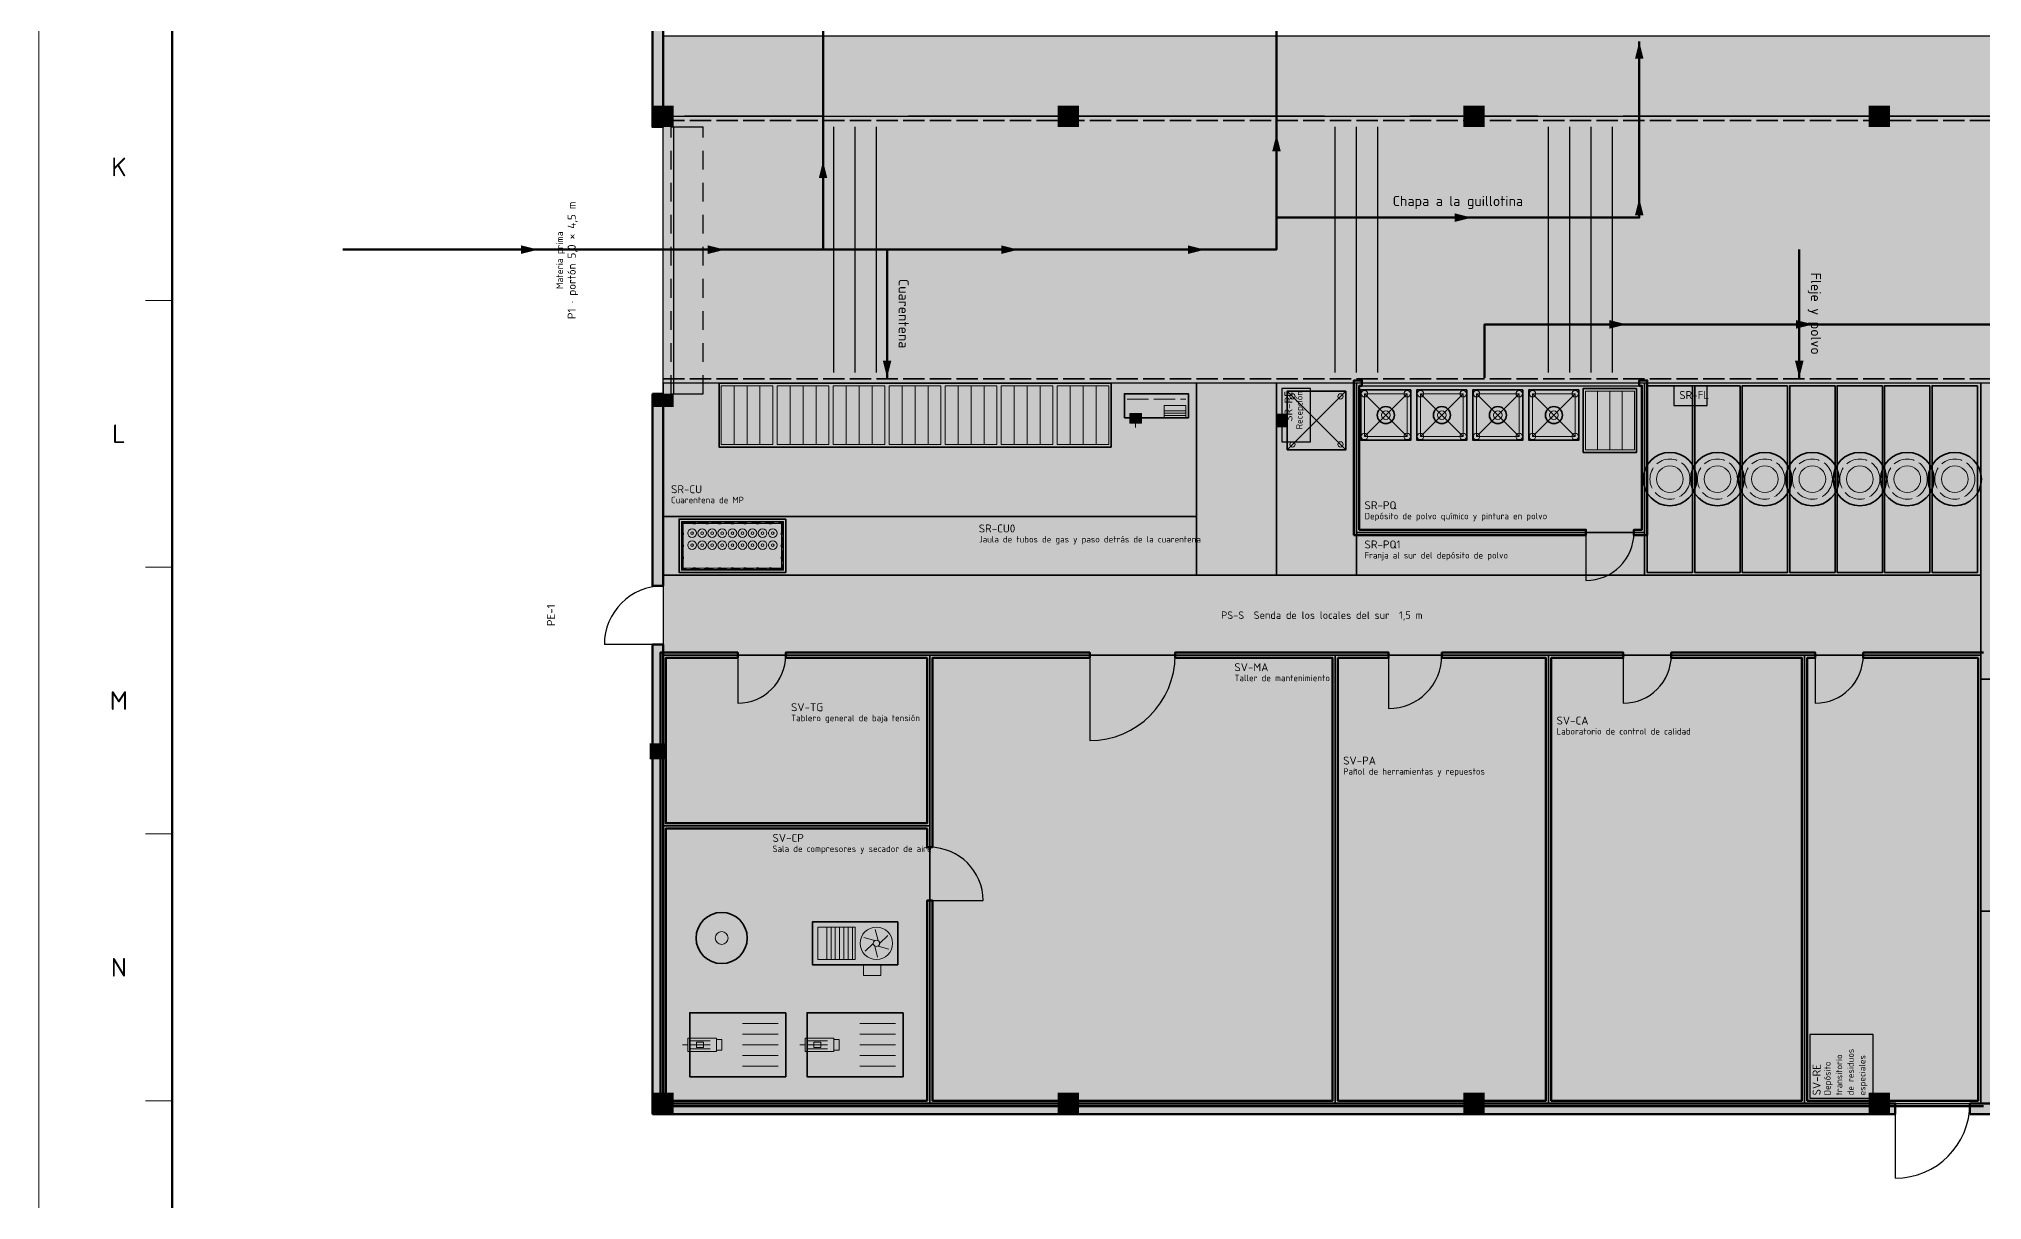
# Model space of a CAD drawing. Header units: millimetres. Extents: x 0 to 1189, y 0 to 841.
# Drawn here: x 0 to 364.3, y 201.9 to 419.5 of the extents above; entities that cross this region are included whole.
import ezdxf
from ezdxf.enums import TextEntityAlignment as Align

# ---------------------------------------------------------------- set-up
doc = ezdxf.new("R2010")
doc.units = ezdxf.units.MM
doc.linetypes.add('IRAM-E-TRAZOS', pattern=[5, 4, -1])
for name, color, linetype, lineweight in [('06-TEXTO', 7, 'CONTINUOUS', 25), ('07-RECUADRO', 7, 'CONTINUOUS', 70), ('08-FINA', 5, 'CONTINUOUS', 18), ('A-ABERTURA', 7, 'CONTINUOUS', 25), ('A-COLUMNA', 7, 'CONTINUOUS', 50), ('A-EQUIPO-FINO', 8, 'CONTINUOUS', 13), ('A-EQUIPO-OCULTO', 8, 'IRAM-E-TRAZOS', 13), ('A-EQUIPO-RELLENO', 9, 'CONTINUOUS', 13), ('A-MURO', 7, 'CONTINUOUS', 50), ('A-RELLENO', 9, 'CONTINUOUS', 13), ('A-SECTOR', 1, 'CONTINUOUS', 25), ('A-SECTOR-TXT', 1, 'CONTINUOUS', 25), ('A-TABIQUE', 7, 'CONTINUOUS', 50), ('A-TEXTO', 7, 'CONTINUOUS', 18), ('F-MP', 5, 'CONTINUOUS', 70)]:
    doc.layers.add(name, color=color, linetype=linetype, lineweight=lineweight)
for name, color, linetype, lineweight, true_color in [('A-DEFENSA', 2, 'CONTINUOUS', 35, 0xe6b400), ('A-EQUIPO', 30, 'CONTINUOUS', 35, 0xe67800), ('A-PASILLO', 2, 'IRAM-E-TRAZOS', 35, 0xd7a500), ('A-SENDA', 2, 'CONTINUOUS', 25, 0xd7a500)]:
    doc.layers.add(name, color=color, linetype=linetype, lineweight=lineweight, true_color=true_color)
doc.styles.add('ISO3098', font='isocpeur.ttf')

msp = doc.modelspace()

# ---------------------------------------------------------------- hatches: boundary and pattern name
at = {"layer": 'A-ABERTURA', "true_color": 0x3c3c3c}
h = msp.add_hatch(color=7, dxfattribs=at)
h.dxf.hatch_style = 1
h.paths.add_polyline_path([(119, 403), (119, 405.5), (115, 405.5), (115, 403)])
h = msp.add_hatch(color=7, dxfattribs=at)
h.dxf.hatch_style = 1
h.paths.add_polyline_path([(119, 353), (119, 350.5), (115, 350.5), (115, 353)])
at = {"layer": 'A-COLUMNA', "true_color": 0x000000}
h = msp.add_hatch(color=7, dxfattribs=at)
h.dxf.hatch_style = 1
h.paths.add_polyline_path([(115, 403), (119, 403), (119, 407), (115, 407)])
h = msp.add_hatch(color=7, dxfattribs=at)
h.dxf.hatch_style = 1
h.paths.add_polyline_path([(191, 403), (195, 403), (195, 407), (191, 407)])
h = msp.add_hatch(color=7, dxfattribs=at)
h.dxf.hatch_style = 1
h.paths.add_polyline_path([(267, 403), (271, 403), (271, 407), (267, 407)])
h = msp.add_hatch(color=7, dxfattribs=at)
h.dxf.hatch_style = 1
h.paths.add_polyline_path([(343, 403), (347, 403), (347, 407), (343, 407)])
h = msp.add_hatch(color=7, dxfattribs=at)
h.dxf.hatch_style = 1
h.paths.add_polyline_path([(114.5, 284.5), (117.5, 284.5), (117.5, 287.5), (114.5, 287.5)])
h = msp.add_hatch(color=7, dxfattribs=at)
h.dxf.hatch_style = 1
h.paths.add_polyline_path([(115, 218), (119, 218), (119, 222), (115, 222)])
h = msp.add_hatch(color=7, dxfattribs=at)
h.dxf.hatch_style = 1
h.paths.add_polyline_path([(191, 218), (195, 218), (195, 222), (191, 222)])
h = msp.add_hatch(color=7, dxfattribs=at)
h.dxf.hatch_style = 1
h.paths.add_polyline_path([(267, 218), (271, 218), (271, 222), (267, 222)])
h = msp.add_hatch(color=7, dxfattribs=at)
h.dxf.hatch_style = 1
h.paths.add_polyline_path([(343, 218), (347, 218), (347, 222), (343, 222)])
at = {"layer": 'A-EQUIPO-RELLENO', "true_color": 0xeedec0}
h = msp.add_hatch(color=7, dxfattribs=at)
h.dxf.hatch_style = 1
h.paths.add_polyline_path([(137.6, 354.5), (127.9, 354.5), (127.9, 343.5), (137.6, 343.5)])
h = msp.add_hatch(color=7, dxfattribs=at)
h.dxf.hatch_style = 1
h.paths.add_polyline_path([(148.1, 354.5), (138.4, 354.5), (138.4, 343.5), (148.1, 343.5)])
h = msp.add_hatch(color=7, dxfattribs=at)
h.dxf.hatch_style = 1
h.paths.add_polyline_path([(158.6, 354.5), (148.9, 354.5), (148.9, 343.5), (158.6, 343.5)])
h = msp.add_hatch(color=7, dxfattribs=at)
h.dxf.hatch_style = 1
h.paths.add_polyline_path([(169.1, 354.5), (159.4, 354.5), (159.4, 343.5), (169.1, 343.5)])
h = msp.add_hatch(color=7, dxfattribs=at)
h.dxf.hatch_style = 1
h.paths.add_polyline_path([(179.6, 354.5), (169.9, 354.5), (169.9, 343.5), (179.6, 343.5)])
h = msp.add_hatch(color=7, dxfattribs=at)
h.dxf.hatch_style = 1
h.paths.add_polyline_path([(190.1, 354.5), (180.4, 354.5), (180.4, 343.5), (190.1, 343.5)])
h = msp.add_hatch(color=7, dxfattribs=at)
h.dxf.hatch_style = 1
h.paths.add_polyline_path([(200.6, 354.5), (190.9, 354.5), (190.9, 343.5), (200.6, 343.5)])
at = {"layer": 'A-EQUIPO-RELLENO', "true_color": 0xeeeeee}
h = msp.add_hatch(color=7, dxfattribs=at)
h.dxf.hatch_style = 1
h.paths.add_polyline_path([(245, 353.5), (234, 353.5), (234, 342.5), (245, 342.5)])
at = {"layer": 'A-EQUIPO-RELLENO', "true_color": 0xfaeec8}
h = msp.add_hatch(color=7, dxfattribs=at)
h.dxf.hatch_style = 1
h.paths.add_polyline_path([(257.2, 353.7), (247.8, 353.7), (247.8, 344.3), (257.2, 344.3)])
h = msp.add_hatch(color=7, dxfattribs=at)
h.dxf.hatch_style = 1
h.paths.add_polyline_path([(267.7, 353.7), (258.3, 353.7), (258.3, 344.3), (267.7, 344.3)])
h = msp.add_hatch(color=7, dxfattribs=at)
h.dxf.hatch_style = 1
h.paths.add_polyline_path([(278.2, 353.7), (268.8, 353.7), (268.8, 344.3), (278.2, 344.3)])
h = msp.add_hatch(color=7, dxfattribs=at)
h.dxf.hatch_style = 1
h.paths.add_polyline_path([(288.7, 353.7), (279.3, 353.7), (279.3, 344.3), (288.7, 344.3)])
at = {"layer": 'A-EQUIPO-RELLENO', "true_color": 0xeedec0}
h = msp.add_hatch(color=7, dxfattribs=at)
h.dxf.hatch_style = 1
h.paths.add_polyline_path([(299.1, 353.5), (289.9, 353.5), (289.9, 342.5), (299.1, 342.5)])
h = msp.add_hatch(color=7, dxfattribs=at)
h.dxf.hatch_style = 1
h.paths.add_polyline_path([(203.5, 348.5), (215.5, 348.5), (215.5, 353), (203.5, 353)])
at = {"layer": 'A-EQUIPO-RELLENO', "true_color": 0xcdd0d4}
h = msp.add_hatch(color=7, dxfattribs=at)
h.dxf.hatch_style = 1
h.paths.add_polyline_path([(204.5, 347.5), (206.7, 347.5), (206.7, 349.3), (204.5, 349.3)])
h = msp.add_hatch(color=7, dxfattribs=at)
h.dxf.hatch_style = 1
h.paths.add_polyline_path([(234, 349.2), (232, 349.2), (232, 346.8), (234, 346.8)])
at = {"layer": 'A-EQUIPO-RELLENO', "true_color": 0xe1e6ec}
h = msp.add_hatch(color=7, dxfattribs=at)
h.dxf.hatch_style = 1
h.paths.add_polyline_path([(300.75, 337), (300.92, 335.71), (301.42, 334.5), (302.21, 333.46), (303.25, 332.67), (304.46, 332.17), (305.75, 332), (307.04, 332.17), (308.25, 332.67), (309.29, 333.46), (310.08, 334.5), (310.58, 335.71), (310.75, 337), (310.58, 338.29), (310.08, 339.5), (309.29, 340.54), (308.25, 341.33), (307.04, 341.83), (305.75, 342), (304.46, 341.83), (303.25, 341.33), (302.21, 340.54), (301.42, 339.5), (300.92, 338.29)])
h = msp.add_hatch(color=7, dxfattribs=at)
h.dxf.hatch_style = 1
h.paths.add_polyline_path([(309.65, 337), (309.82, 335.71), (310.32, 334.5), (311.11, 333.46), (312.15, 332.67), (313.36, 332.17), (314.65, 332), (315.94, 332.17), (317.15, 332.67), (318.19, 333.46), (318.98, 334.5), (319.48, 335.71), (319.65, 337), (319.48, 338.29), (318.98, 339.5), (318.19, 340.54), (317.15, 341.33), (315.94, 341.83), (314.65, 342), (313.36, 341.83), (312.15, 341.33), (311.11, 340.54), (310.32, 339.5), (309.82, 338.29)])
h = msp.add_hatch(color=7, dxfattribs=at)
h.dxf.hatch_style = 1
h.paths.add_polyline_path([(318.55, 337), (318.72, 335.71), (319.22, 334.5), (320.01, 333.46), (321.05, 332.67), (322.26, 332.17), (323.55, 332), (324.84, 332.17), (326.05, 332.67), (327.09, 333.46), (327.88, 334.5), (328.38, 335.71), (328.55, 337), (328.38, 338.29), (327.88, 339.5), (327.09, 340.54), (326.05, 341.33), (324.84, 341.83), (323.55, 342), (322.26, 341.83), (321.05, 341.33), (320.01, 340.54), (319.22, 339.5), (318.72, 338.29)])
h = msp.add_hatch(color=7, dxfattribs=at)
h.dxf.hatch_style = 1
h.paths.add_polyline_path([(327.45, 337), (327.62, 335.71), (328.12, 334.5), (328.91, 333.46), (329.95, 332.67), (331.16, 332.17), (332.45, 332), (333.74, 332.17), (334.95, 332.67), (335.99, 333.46), (336.78, 334.5), (337.28, 335.71), (337.45, 337), (337.28, 338.29), (336.78, 339.5), (335.99, 340.54), (334.95, 341.33), (333.74, 341.83), (332.45, 342), (331.16, 341.83), (329.95, 341.33), (328.91, 340.54), (328.12, 339.5), (327.62, 338.29)])
h = msp.add_hatch(color=7, dxfattribs=at)
h.dxf.hatch_style = 1
h.paths.add_polyline_path([(336.35, 337), (336.52, 335.71), (337.02, 334.5), (337.81, 333.46), (338.85, 332.67), (340.06, 332.17), (341.35, 332), (342.64, 332.17), (343.85, 332.67), (344.89, 333.46), (345.68, 334.5), (346.18, 335.71), (346.35, 337), (346.18, 338.29), (345.68, 339.5), (344.89, 340.54), (343.85, 341.33), (342.64, 341.83), (341.35, 342), (340.06, 341.83), (338.85, 341.33), (337.81, 340.54), (337.02, 339.5), (336.52, 338.29)])
h = msp.add_hatch(color=7, dxfattribs=at)
h.dxf.hatch_style = 1
h.paths.add_polyline_path([(345.25, 337), (345.42, 335.71), (345.92, 334.5), (346.71, 333.46), (347.75, 332.67), (348.96, 332.17), (350.25, 332), (351.54, 332.17), (352.75, 332.67), (353.79, 333.46), (354.58, 334.5), (355.08, 335.71), (355.25, 337), (355.08, 338.29), (354.58, 339.5), (353.79, 340.54), (352.75, 341.33), (351.54, 341.83), (350.25, 342), (348.96, 341.83), (347.75, 341.33), (346.71, 340.54), (345.92, 339.5), (345.42, 338.29)])
h = msp.add_hatch(color=7, dxfattribs=at)
h.dxf.hatch_style = 1
h.paths.add_polyline_path([(354.15, 337), (354.32, 335.71), (354.82, 334.5), (355.61, 333.46), (356.65, 332.67), (357.86, 332.17), (359.15, 332), (360.44, 332.17), (361.65, 332.67), (362.69, 333.46), (363.48, 334.5), (363.98, 335.71), (364.15, 337), (363.98, 338.29), (363.48, 339.5), (362.69, 340.54), (361.65, 341.33), (360.44, 341.83), (359.15, 342), (357.86, 341.83), (356.65, 341.33), (355.61, 340.54), (354.82, 339.5), (354.32, 338.29)])
at = {"layer": 'A-EQUIPO-RELLENO', "true_color": 0xf5f5f5}
h = msp.add_hatch(color=7, dxfattribs=at)
h.dxf.hatch_style = 1
h.paths.add_polyline_path([(140, 329.5), (120, 329.5), (120, 319.5), (140, 319.5)])
at = {"layer": 'A-EQUIPO-RELLENO', "true_color": 0x969ba0}
h = msp.add_hatch(color=7, dxfattribs=at)
h.dxf.hatch_style = 1
h.paths.add_polyline_path([(120.86, 329.06), (120.44, 329.06), (120.44, 328.64), (120.86, 328.64)])
h = msp.add_hatch(color=7, dxfattribs=at)
h.dxf.hatch_style = 1
h.paths.add_polyline_path([(120.86, 329.06), (120.44, 329.06), (120.44, 328.64), (120.86, 328.64)])
h = msp.add_hatch(color=7, dxfattribs=at)
h.dxf.hatch_style = 1
h.paths.add_polyline_path([(123.08, 329.06), (122.66, 329.06), (122.66, 328.64), (123.08, 328.64)])
h = msp.add_hatch(color=7, dxfattribs=at)
h.dxf.hatch_style = 1
h.paths.add_polyline_path([(125.46, 329.06), (125.04, 329.06), (125.04, 328.64), (125.46, 328.64)])
h = msp.add_hatch(color=7, dxfattribs=at)
h.dxf.hatch_style = 1
h.paths.add_polyline_path([(127.83, 329.06), (127.41, 329.06), (127.41, 328.64), (127.83, 328.64)])
h = msp.add_hatch(color=7, dxfattribs=at)
h.dxf.hatch_style = 1
h.paths.add_polyline_path([(130.21, 329.06), (129.79, 329.06), (129.79, 328.64), (130.21, 328.64)])
h = msp.add_hatch(color=7, dxfattribs=at)
h.dxf.hatch_style = 1
h.paths.add_polyline_path([(132.59, 329.06), (132.16, 329.06), (132.16, 328.64), (132.59, 328.64)])
h = msp.add_hatch(color=7, dxfattribs=at)
h.dxf.hatch_style = 1
h.paths.add_polyline_path([(134.96, 329.06), (134.54, 329.06), (134.54, 328.64), (134.96, 328.64)])
h = msp.add_hatch(color=7, dxfattribs=at)
h.dxf.hatch_style = 1
h.paths.add_polyline_path([(137.34, 329.06), (136.92, 329.06), (136.92, 328.64), (137.34, 328.64)])
h = msp.add_hatch(color=7, dxfattribs=at)
h.dxf.hatch_style = 1
h.paths.add_polyline_path([(139.56, 329.06), (139.14, 329.06), (139.14, 328.64), (139.56, 328.64)])
h = msp.add_hatch(color=7, dxfattribs=at)
h.dxf.hatch_style = 1
h.paths.add_polyline_path([(139.56, 329.06), (139.14, 329.06), (139.14, 328.64), (139.56, 328.64)])
h = msp.add_hatch(color=7, dxfattribs=at)
h.dxf.hatch_style = 1
h.paths.add_polyline_path([(120.86, 326.96), (120.44, 326.96), (120.44, 326.54), (120.86, 326.54)])
h = msp.add_hatch(color=7, dxfattribs=at)
h.dxf.hatch_style = 1
h.paths.add_polyline_path([(120.86, 324.71), (120.44, 324.71), (120.44, 324.29), (120.86, 324.29)])
h = msp.add_hatch(color=7, dxfattribs=at)
h.dxf.hatch_style = 1
h.paths.add_polyline_path([(139.56, 326.96), (139.14, 326.96), (139.14, 326.54), (139.56, 326.54)])
h = msp.add_hatch(color=7, dxfattribs=at)
h.dxf.hatch_style = 1
h.paths.add_polyline_path([(139.56, 324.71), (139.14, 324.71), (139.14, 324.29), (139.56, 324.29)])
h = msp.add_hatch(color=7, dxfattribs=at)
h.dxf.hatch_style = 1
h.paths.add_polyline_path([(120.86, 322.46), (120.44, 322.46), (120.44, 322.04), (120.86, 322.04)])
h = msp.add_hatch(color=7, dxfattribs=at)
h.dxf.hatch_style = 1
h.paths.add_polyline_path([(139.56, 322.46), (139.14, 322.46), (139.14, 322.04), (139.56, 322.04)])
h = msp.add_hatch(color=7, dxfattribs=at)
h.dxf.hatch_style = 1
h.paths.add_polyline_path([(120.86, 320.36), (120.44, 320.36), (120.44, 319.94), (120.86, 319.94)])
h = msp.add_hatch(color=7, dxfattribs=at)
h.dxf.hatch_style = 1
h.paths.add_polyline_path([(120.86, 320.36), (120.44, 320.36), (120.44, 319.94), (120.86, 319.94)])
h = msp.add_hatch(color=7, dxfattribs=at)
h.dxf.hatch_style = 1
h.paths.add_polyline_path([(123.08, 320.36), (122.66, 320.36), (122.66, 319.94), (123.08, 319.94)])
h = msp.add_hatch(color=7, dxfattribs=at)
h.dxf.hatch_style = 1
h.paths.add_polyline_path([(125.46, 320.36), (125.04, 320.36), (125.04, 319.94), (125.46, 319.94)])
h = msp.add_hatch(color=7, dxfattribs=at)
h.dxf.hatch_style = 1
h.paths.add_polyline_path([(127.83, 320.36), (127.41, 320.36), (127.41, 319.94), (127.83, 319.94)])
h = msp.add_hatch(color=7, dxfattribs=at)
h.dxf.hatch_style = 1
h.paths.add_polyline_path([(130.21, 320.36), (129.79, 320.36), (129.79, 319.94), (130.21, 319.94)])
h = msp.add_hatch(color=7, dxfattribs=at)
h.dxf.hatch_style = 1
h.paths.add_polyline_path([(132.59, 320.36), (132.16, 320.36), (132.16, 319.94), (132.59, 319.94)])
h = msp.add_hatch(color=7, dxfattribs=at)
h.dxf.hatch_style = 1
h.paths.add_polyline_path([(134.96, 320.36), (134.54, 320.36), (134.54, 319.94), (134.96, 319.94)])
h = msp.add_hatch(color=7, dxfattribs=at)
h.dxf.hatch_style = 1
h.paths.add_polyline_path([(137.34, 320.36), (136.92, 320.36), (136.92, 319.94), (137.34, 319.94)])
h = msp.add_hatch(color=7, dxfattribs=at)
h.dxf.hatch_style = 1
h.paths.add_polyline_path([(139.56, 320.36), (139.14, 320.36), (139.14, 319.94), (139.56, 319.94)])
h = msp.add_hatch(color=7, dxfattribs=at)
h.dxf.hatch_style = 1
h.paths.add_polyline_path([(139.56, 320.36), (139.14, 320.36), (139.14, 319.94), (139.56, 319.94)])
at = {"layer": 'A-EQUIPO-RELLENO', "true_color": 0xe1e6ec}
h = msp.add_hatch(color=7, dxfattribs=at)
h.dxf.hatch_style = 1
h.paths.add_polyline_path([(123.2, 251), (123.36, 249.76), (123.84, 248.6), (124.61, 247.61), (125.6, 246.84), (126.76, 246.36), (128, 246.2), (129.24, 246.36), (130.4, 246.84), (131.39, 247.61), (132.16, 248.6), (132.64, 249.76), (132.8, 251), (132.64, 252.24), (132.16, 253.4), (131.39, 254.39), (130.4, 255.16), (129.24, 255.64), (128, 255.8), (126.76, 255.64), (125.6, 255.16), (124.61, 254.39), (123.84, 253.4), (123.36, 252.24)])
at = {"layer": 'A-EQUIPO-RELLENO', "true_color": 0xeeeeee}
h = msp.add_hatch(color=7, dxfattribs=at)
h.dxf.hatch_style = 1
h.paths.add_polyline_path([(161, 254), (145, 254), (145, 246), (161, 246)])
at = {"layer": 'A-EQUIPO-RELLENO', "true_color": 0xd7e1d7}
h = msp.add_hatch(color=7, dxfattribs=at)
h.dxf.hatch_style = 1
h.paths.add_polyline_path([(140, 237), (122, 237), (122, 225), (140, 225)])
h = msp.add_hatch(color=7, dxfattribs=at)
h.dxf.hatch_style = 1
h.paths.add_polyline_path([(162, 237), (144, 237), (144, 225), (162, 225)])
at = {"layer": 'A-EQUIPO-RELLENO', "true_color": 0xcdd0d4}
h = msp.add_hatch(color=7, dxfattribs=at)
h.dxf.hatch_style = 1
h.paths.add_polyline_path([(127.04, 232.25), (121.64, 232.25), (121.64, 229.75), (127.04, 229.75)])
h = msp.add_hatch(color=7, dxfattribs=at)
h.dxf.hatch_style = 1
h.paths.add_polyline_path([(149.04, 232.25), (143.64, 232.25), (143.64, 229.75), (149.04, 229.75)])
at = {"layer": 'A-MURO', "true_color": 0x464646}
h = msp.add_hatch(color=7, dxfattribs=at)
h.dxf.hatch_style = 1
h.paths.add_polyline_path([(147, 692), (147, 690), (117, 690), (117, 403), (115, 403), (115, 692)])
h = msp.add_hatch(color=7, dxfattribs=at)
h.dxf.hatch_style = 1
h.paths.add_polyline_path([(115, 353), (117, 353), (117, 317), (115, 317)])
h = msp.add_hatch(color=7, dxfattribs=at)
h.dxf.hatch_style = 1
h.paths.add_polyline_path([(115, 218), (115, 306), (117, 306), (117, 220), (348, 220), (348, 218)])
h = msp.add_hatch(color=7, dxfattribs=at)
h.dxf.hatch_style = 1
h.paths.add_polyline_path([(362, 218), (362, 220), (403, 220), (403, 218)])
at = {"layer": 'A-RELLENO', "true_color": 0xfff4b4}
h = msp.add_hatch(color=7, dxfattribs=at)
h.dxf.hatch_style = 1
h.paths.add_polyline_path([(117, 405), (877, 405), (877, 420), (117, 420)])
at = {"layer": 'A-RELLENO', "true_color": 0xe2e2e2}
h = msp.add_hatch(color=7, dxfattribs=at)
h.dxf.hatch_style = 1
h.paths.add_polyline_path([(117, 355), (877, 355), (877, 405), (117, 405)])
at = {"layer": 'A-RELLENO', "true_color": 0xcde1f5}
h = msp.add_hatch(color=7, dxfattribs=at)
h.dxf.hatch_style = 1
h.paths.add_polyline_path([(117, 330), (217, 330), (217, 355), (117, 355)])
at = {"layer": 'A-RELLENO', "true_color": 0xfff4b4}
h = msp.add_hatch(color=7, dxfattribs=at)
h.dxf.hatch_style = 1
h.paths.add_polyline_path([(217, 319), (232, 319), (232, 355), (217, 355)])
at = {"layer": 'A-RELLENO', "true_color": 0xcde1f5}
h = msp.add_hatch(color=7, dxfattribs=at)
h.dxf.hatch_style = 1
h.paths.add_polyline_path([(232, 319), (247, 319), (247, 355), (232, 355)])
h = msp.add_hatch(color=7, dxfattribs=at)
h.dxf.hatch_style = 1
h.paths.add_polyline_path([(247, 327), (301, 327), (301, 355), (247, 355)])
h = msp.add_hatch(color=7, dxfattribs=at)
h.dxf.hatch_style = 1
h.paths.add_polyline_path([(301, 319), (364, 319), (364, 355), (301, 355)])
at = {"layer": 'A-RELLENO', "true_color": 0xf8d9c0}
h = msp.add_hatch(color=7, dxfattribs=at)
h.dxf.hatch_style = 1
h.paths.add_polyline_path([(364, 299.5), (519.5, 299.5), (519.5, 355), (364, 355)])
at = {"layer": 'A-RELLENO', "true_color": 0xcde1f5}
h = msp.add_hatch(color=7, dxfattribs=at)
h.dxf.hatch_style = 1
h.paths.add_polyline_path([(117, 319), (217, 319), (217, 330), (117, 330)])
h = msp.add_hatch(color=7, dxfattribs=at)
h.dxf.hatch_style = 1
h.paths.add_polyline_path([(247, 319), (301, 319), (301, 327), (247, 327)])
at = {"layer": 'A-RELLENO', "true_color": 0xfff4b4}
h = msp.add_hatch(color=7, dxfattribs=at)
h.dxf.hatch_style = 1
h.paths.add_polyline_path([(117, 304), (364, 304), (364, 319), (117, 319)])
at = {"layer": 'A-RELLENO', "true_color": 0xe4e4e4}
h = msp.add_hatch(color=7, dxfattribs=at)
h.dxf.hatch_style = 1
h.paths.add_polyline_path([(117, 272), (167, 272), (167, 304), (117, 304)])
h = msp.add_hatch(color=7, dxfattribs=at)
h.dxf.hatch_style = 1
h.paths.add_polyline_path([(167, 220), (243, 220), (243, 304), (167, 304)])
h = msp.add_hatch(color=7, dxfattribs=at)
h.dxf.hatch_style = 1
h.paths.add_polyline_path([(243, 220), (283, 220), (283, 304), (243, 304)])
h = msp.add_hatch(color=7, dxfattribs=at)
h.dxf.hatch_style = 1
h.paths.add_polyline_path([(283, 220), (331, 220), (331, 304), (283, 304)])
h = msp.add_hatch(color=7, dxfattribs=at)
h.dxf.hatch_style = 1
h.paths.add_polyline_path([(331, 220), (364, 220), (364, 304), (331, 304)])
h = msp.add_hatch(color=7, dxfattribs=at)
h.dxf.hatch_style = 1
h.paths.add_polyline_path([(364, 256), (401, 256), (401, 299.5), (364, 299.5)])
h = msp.add_hatch(color=7, dxfattribs=at)
h.dxf.hatch_style = 1
h.paths.add_polyline_path([(117, 220), (167, 220), (167, 272), (117, 272)])
h = msp.add_hatch(color=7, dxfattribs=at)
h.dxf.hatch_style = 1
h.paths.add_polyline_path([(364, 220), (401, 220), (401, 256), (364, 256)])
at = {"layer": 'A-SECTOR-TXT', "true_color": 0xffffff}
h = msp.add_hatch(color=7, dxfattribs=at)
h.dxf.hatch_style = 1
h.paths.add_polyline_path([(238.35, 344), (238.35, 354), (233, 354), (233, 344)])
h = msp.add_hatch(color=7, dxfattribs=at)
h.dxf.hatch_style = 1
h.paths.add_polyline_path([(306.5, 350.82), (312.73, 350.82), (312.73, 354.5), (306.5, 354.5)])
h = msp.add_hatch(color=7, dxfattribs=at)
h.dxf.hatch_style = 1
h.paths.add_polyline_path([(343.87, 221), (343.87, 232.9), (332, 232.9), (332, 221)])
at = {"layer": 'A-TABIQUE', "true_color": 0x6e6e6e}
h = msp.add_hatch(color=7, dxfattribs=at)
h.dxf.hatch_style = 1
h.paths.add_polyline_path([(246.5, 326.5), (246.5, 355.5), (248, 355.5), (248, 354.5), (247.5, 354.5), (247.5, 327.5), (290, 327.5), (290, 326.5)])
h = msp.add_hatch(color=7, dxfattribs=at)
h.dxf.hatch_style = 1
h.paths.add_polyline_path([(299, 326.5), (299, 327.5), (300.5, 327.5), (300.5, 354.5), (300, 354.5), (300, 355.5), (301.5, 355.5), (301.5, 326.5)])
h = msp.add_hatch(color=7, dxfattribs=at)
h.dxf.hatch_style = 1
h.paths.add_polyline_path([(243.5, 304.5), (253, 304.5), (253, 303.5), (243.5, 303.5), (243.5, 220.5), (282.5, 220.5), (282.5, 303.5), (263, 303.5), (263, 304.5), (282.5, 304.5), (283.5, 304.5), (297, 304.5), (297, 303.5), (283.5, 303.5), (283.5, 220.5), (330.5, 220.5), (330.5, 303.5), (306, 303.5), (306, 304.5), (330.5, 304.5), (331.5, 304.5), (333, 304.5), (333, 303.5), (331.5, 303.5), (331.5, 220.5), (363.5, 220.5), (363.5, 256.5), (363.5, 303.5), (342, 303.5), (342, 304.5), (364.5, 304.5), (364.5, 256.5), (401.5, 256.5), (401.5, 241), (400.5, 241), (400.5, 255.5), (364.5, 255.5), (364.5, 220.5), (400.5, 220.5), (400.5, 232), (401.5, 232), (401.5, 219.5), (364.5, 219.5), (363.5, 219.5), (331.5, 219.5), (330.5, 219.5), (283.5, 219.5), (282.5, 219.5), (243.5, 219.5), (242.5, 219.5), (167.5, 219.5), (166.5, 219.5), (116.5, 219.5), (116.5, 271.5), (116.5, 272.5), (116.5, 304.5), (131, 304.5), (131, 303.5), (117.5, 303.5), (117.5, 272.5), (166.5, 272.5), (166.5, 303.5), (140, 303.5), (140, 304.5), (166.5, 304.5), (167.5, 304.5), (197, 304.5), (197, 303.5), (167.5, 303.5), (167.5, 272.5), (167.5, 271.5), (167.5, 268), (166.5, 268), (166.5, 271.5), (117.5, 271.5), (117.5, 220.5), (166.5, 220.5), (166.5, 258), (167.5, 258), (167.5, 220.5), (242.5, 220.5), (242.5, 303.5), (213, 303.5), (213, 304.5), (242.5, 304.5)])
at = {"layer": 'F-MP', "true_color": 0x0046c8}
h = msp.add_hatch(color=7, dxfattribs=at)
h.dxf.hatch_style = 1
h.paths.add_polyline_path([(300, 419), (299.2, 415.8), (300.8, 415.8)])
h = msp.add_hatch(color=7, dxfattribs=at)
h.dxf.hatch_style = 1
h.paths.add_polyline_path([(232, 401.6), (231.2, 398.4), (232.8, 398.4)])
h = msp.add_hatch(color=7, dxfattribs=at)
h.dxf.hatch_style = 1
h.paths.add_polyline_path([(147, 396.6), (146.2, 393.4), (147.8, 393.4)])
h = msp.add_hatch(color=7, dxfattribs=at)
h.dxf.hatch_style = 1
h.paths.add_polyline_path([(268.6, 386), (265.4, 386.8), (265.4, 385.2)])
h = msp.add_hatch(color=7, dxfattribs=at)
h.dxf.hatch_style = 1
h.paths.add_polyline_path([(300, 389.6), (299.2, 386.4), (300.8, 386.4)])
h = msp.add_hatch(color=7, dxfattribs=at)
h.dxf.hatch_style = 1
h.paths.add_polyline_path([(93.6, 380), (90.4, 380.8), (90.4, 379.2)])
h = msp.add_hatch(color=7, dxfattribs=at)
h.dxf.hatch_style = 1
h.paths.add_polyline_path([(128.6, 380), (125.4, 380.8), (125.4, 379.2)])
h = msp.add_hatch(color=7, dxfattribs=at)
h.dxf.hatch_style = 1
h.paths.add_polyline_path([(183.6, 380), (180.4, 380.8), (180.4, 379.2)])
h = msp.add_hatch(color=7, dxfattribs=at)
h.dxf.hatch_style = 1
h.paths.add_polyline_path([(218.6, 380), (215.4, 380.8), (215.4, 379.2)])
h = msp.add_hatch(color=7, dxfattribs=at)
h.dxf.hatch_style = 1
h.paths.add_polyline_path([(297.6, 366), (294.4, 366.8), (294.4, 365.2)])
h = msp.add_hatch(color=7, dxfattribs=at)
h.dxf.hatch_style = 1
h.paths.add_polyline_path([(332.6, 366), (329.4, 366.8), (329.4, 365.2)])
h = msp.add_hatch(color=7, dxfattribs=at)
h.dxf.hatch_style = 1
h.paths.add_polyline_path([(159, 356), (159.8, 359.2), (158.2, 359.2)])
h = msp.add_hatch(color=7, dxfattribs=at)
h.dxf.hatch_style = 1
h.paths.add_polyline_path([(330, 356), (330.8, 359.2), (329.2, 359.2)])

# ---------------------------------------------------------------- linework, layer by layer
at = {"layer": '07-RECUADRO'}
msp.add_lwpolyline([(25, 10), (1179, 10), (1179, 831), (25, 831)], close=True, dxfattribs=at)
at = {"layer": '08-FINA'}
for p, q in [((25, 370.5), (20, 370.5)), ((25, 320.5), (20, 320.5)), ((25, 270.5), (20, 270.5)), ((25, 220.5), (20, 220.5))]:
    msp.add_line(p, q, dxfattribs=at)
msp.add_lwpolyline([(0, 0), (1189, 0), (1189, 841), (0, 841)], close=True, dxfattribs=at)
at = {"layer": 'A-ABERTURA'}
for p, q in [((117, 353), (117, 403)), ((118.5, 401), (118.5, 403)), ((118.5, 403), (124.5, 403)), ((119, 353), (119, 403)), ((124.5, 401), (124.5, 403)), ((118.5, 395), (118.5, 398.5)), ((124.5, 395), (124.5, 398.5)), ((118.5, 389), (118.5, 392.5)), ((124.5, 389), (124.5, 392.5)), ((118.5, 383), (118.5, 386.5)), ((124.5, 383), (124.5, 386.5)), ((118.5, 377), (118.5, 380.5)), ((124.5, 377), (124.5, 380.5)), ((118.5, 371), (118.5, 374.5)), ((124.5, 371), (124.5, 374.5)), ((118.5, 365), (118.5, 368.5)), ((124.5, 365), (124.5, 368.5)), ((118.5, 359), (118.5, 362.5)), ((124.5, 359), (124.5, 362.5)), ((118.5, 353), (118.5, 356.5)), ((124.5, 353), (124.5, 356.5)), ((248, 354.5), (300, 354.5)), ((118.5, 353), (124.5, 353)), ((290, 327), (290, 318)), ((117, 306), (106, 306)), ((131, 304), (131, 295)), ((197, 304), (197, 288)), ((253, 304), (253, 294)), ((297, 304), (297, 295)), ((333, 304), (333, 295)), ((167, 258), (177, 258)), ((348, 220), (348, 206))]:
    msp.add_line(p, q, dxfattribs=at)
for centre, radius, start, end in [((290, 327), 9, 270, 360), ((117, 306), 11, 90, 180), ((131, 304), 9, 270, 360), ((197, 304), 16, 270, 360), ((253, 304), 10, 270, 360), ((297, 304), 9, 270, 360), ((333, 304), 9, 270, 360), ((167, 258), 10, 0, 90), ((348, 220), 14, 270, 360)]:
    msp.add_arc(centre, radius, start, end, dxfattribs=at)
at = {"layer": 'A-DEFENSA'}
for p, q in [((121, 405), (147, 405)), ((163, 405), (241, 405)), ((257, 405), (281, 405)), ((297, 405), (470, 405))]:
    msp.add_line(p, q, dxfattribs=at)
at = {"layer": 'A-EQUIPO'}
for points in [[(201, 355), (127.5, 355), (127.5, 343), (201, 343)], [(245, 353.5), (234, 353.5), (234, 342.5), (245, 342.5)], [(257.2, 353.7), (247.8, 353.7), (247.8, 344.3), (257.2, 344.3)], [(267.7, 353.7), (258.3, 353.7), (258.3, 344.3), (267.7, 344.3)], [(278.2, 353.7), (268.8, 353.7), (268.8, 344.3), (278.2, 344.3)], [(288.7, 353.7), (279.3, 353.7), (279.3, 344.3), (288.7, 344.3)], [(299.5, 354), (289.5, 354), (289.5, 342), (299.5, 342)], [(310, 354.5), (301.5, 354.5), (301.5, 319.5), (310, 319.5)], [(318.9, 354.5), (310.4, 354.5), (310.4, 319.5), (318.9, 319.5)], [(327.8, 354.5), (319.3, 354.5), (319.3, 319.5), (327.8, 319.5)], [(336.7, 354.5), (328.2, 354.5), (328.2, 319.5), (336.7, 319.5)], [(345.6, 354.5), (337.1, 354.5), (337.1, 319.5), (345.6, 319.5)], [(354.5, 354.5), (346, 354.5), (346, 319.5), (354.5, 319.5)], [(363.4, 354.5), (354.9, 354.5), (354.9, 319.5), (363.4, 319.5)], [(203.5, 348.5), (215.5, 348.5), (215.5, 353), (203.5, 353)], [(140, 329.5), (120, 329.5), (120, 319.5), (140, 319.5)], [(139.5, 329), (120.5, 329), (120.5, 320), (139.5, 320)], [(161, 254), (145, 254), (145, 246), (161, 246)], [(140, 237), (122, 237), (122, 225), (140, 225)], [(162, 237), (144, 237), (144, 225), (162, 225)]]:
    msp.add_lwpolyline(points, close=True, dxfattribs=at)
for centre, radius in [((252.5, 349), 1.6), ((263, 349), 1.6), ((273.5, 349), 1.6), ((284, 349), 1.6), ((305.75, 337), 5), ((314.65, 337), 5), ((323.55, 337), 5), ((332.45, 337), 5), ((341.35, 337), 5), ((350.25, 337), 5), ((359.15, 337), 5), ((128, 251), 4.8)]:
    msp.add_circle(centre, radius, dxfattribs=at)
at = {"layer": 'A-EQUIPO-FINO'}
for p, q in [((130.32, 354.5), (130.32, 343.5)), ((132.75, 354.5), (132.75, 343.5)), ((135.18, 354.5), (135.18, 343.5)), ((140.82, 354.5), (140.82, 343.5)), ((143.25, 354.5), (143.25, 343.5)), ((145.68, 354.5), (145.68, 343.5)), ((151.33, 354.5), (151.33, 343.5)), ((153.75, 354.5), (153.75, 343.5)), ((156.18, 354.5), (156.18, 343.5)), ((161.82, 354.5), (161.82, 343.5)), ((164.25, 354.5), (164.25, 343.5)), ((166.68, 354.5), (166.68, 343.5)), ((172.33, 354.5), (172.33, 343.5)), ((174.75, 354.5), (174.75, 343.5)), ((177.18, 354.5), (177.18, 343.5)), ((182.82, 354.5), (182.82, 343.5)), ((185.25, 354.5), (185.25, 343.5)), ((187.68, 354.5), (187.68, 343.5)), ((193.32, 354.5), (193.32, 343.5)), ((195.75, 354.5), (195.75, 343.5)), ((198.18, 354.5), (198.18, 343.5)), ((245, 353.5), (234, 342.5)), ((245, 342.5), (234, 353.5)), ((292.2, 353.5), (292.2, 342.5)), ((294.5, 353.5), (294.5, 342.5)), ((296.8, 353.5), (296.8, 342.5)), ((210.94, 349.77), (215, 349.77)), ((256.5, 353), (248.5, 345)), ((256.5, 345), (248.5, 353)), ((267, 353), (259, 345)), ((267, 345), (259, 353)), ((277.5, 353), (269.5, 345)), ((277.5, 345), (269.5, 353)), ((288, 353), (280, 345)), ((288, 345), (280, 353)), ((205.6, 347.5), (205.6, 346.7)), ((210.94, 349.35), (215, 349.35)), ((210.94, 348.92), (215, 348.92)), ((147.7, 253), (147.7, 247)), ((148.5, 253), (148.5, 247)), ((149.3, 253), (149.3, 247)), ((150.1, 253), (150.1, 247)), ((150.9, 253), (150.9, 247)), ((151.7, 253), (151.7, 247)), ((152.5, 253), (152.5, 247)), ((138.56, 235), (131.9, 235)), ((160.56, 235), (153.9, 235)), ((121.64, 231), (120.67, 231)), ((125.85, 231.75), (122.07, 231.75)), ((125.85, 231), (122.07, 231)), ((125.85, 230.25), (122.07, 230.25)), ((138.56, 233), (131.9, 233)), ((138.56, 231), (131.9, 231)), ((143.64, 231), (142.67, 231)), ((147.85, 231.75), (144.07, 231.75)), ((147.85, 231), (144.07, 231)), ((147.85, 230.25), (144.07, 230.25)), ((160.56, 233), (153.9, 233)), ((160.56, 231), (153.9, 231)), ((138.56, 229), (131.9, 229)), ((138.56, 227), (131.9, 227)), ((160.56, 229), (153.9, 229)), ((160.56, 227), (153.9, 227))]:
    msp.add_line(p, q, dxfattribs=at)
for points in [[(137.6, 354.5), (127.9, 354.5), (127.9, 343.5), (137.6, 343.5)], [(148.1, 354.5), (138.4, 354.5), (138.4, 343.5), (148.1, 343.5)], [(158.6, 354.5), (148.9, 354.5), (148.9, 343.5), (158.6, 343.5)], [(169.1, 354.5), (159.4, 354.5), (159.4, 343.5), (169.1, 343.5)], [(179.6, 354.5), (169.9, 354.5), (169.9, 343.5), (179.6, 343.5)], [(190.1, 354.5), (180.4, 354.5), (180.4, 343.5), (190.1, 343.5)], [(200.6, 354.5), (190.9, 354.5), (190.9, 343.5), (200.6, 343.5)], [(299.1, 353.5), (289.9, 353.5), (289.9, 342.5), (299.1, 342.5)], [(210.94, 348.5), (215, 348.5), (215, 350.8), (210.94, 350.8)], [(256.5, 353), (248.5, 353), (248.5, 345), (256.5, 345)], [(267, 353), (259, 353), (259, 345), (267, 345)], [(277.5, 353), (269.5, 353), (269.5, 345), (277.5, 345)], [(288, 353), (280, 353), (280, 345), (288, 345)], [(204.5, 347.5), (206.7, 347.5), (206.7, 349.3), (204.5, 349.3)], [(234, 349.2), (232, 349.2), (232, 346.8), (234, 346.8)], [(120.86, 329.06), (120.44, 329.06), (120.44, 328.64), (120.86, 328.64)], [(120.86, 329.06), (120.44, 329.06), (120.44, 328.64), (120.86, 328.64)], [(139.2, 328.7), (120.8, 328.7), (120.8, 320.3), (139.2, 320.3)], [(123.08, 329.06), (122.66, 329.06), (122.66, 328.64), (123.08, 328.64)], [(125.46, 329.06), (125.04, 329.06), (125.04, 328.64), (125.46, 328.64)], [(127.83, 329.06), (127.41, 329.06), (127.41, 328.64), (127.83, 328.64)], [(130.21, 329.06), (129.79, 329.06), (129.79, 328.64), (130.21, 328.64)], [(132.59, 329.06), (132.16, 329.06), (132.16, 328.64), (132.59, 328.64)], [(134.96, 329.06), (134.54, 329.06), (134.54, 328.64), (134.96, 328.64)], [(137.34, 329.06), (136.92, 329.06), (136.92, 328.64), (137.34, 328.64)], [(139.56, 329.06), (139.14, 329.06), (139.14, 328.64), (139.56, 328.64)], [(139.56, 329.06), (139.14, 329.06), (139.14, 328.64), (139.56, 328.64)], [(120.86, 326.96), (120.44, 326.96), (120.44, 326.54), (120.86, 326.54)], [(120.86, 324.71), (120.44, 324.71), (120.44, 324.29), (120.86, 324.29)], [(139.56, 326.96), (139.14, 326.96), (139.14, 326.54), (139.56, 326.54)], [(139.56, 324.71), (139.14, 324.71), (139.14, 324.29), (139.56, 324.29)], [(120.86, 322.46), (120.44, 322.46), (120.44, 322.04), (120.86, 322.04)], [(139.56, 322.46), (139.14, 322.46), (139.14, 322.04), (139.56, 322.04)], [(120.86, 320.36), (120.44, 320.36), (120.44, 319.94), (120.86, 319.94)], [(120.86, 320.36), (120.44, 320.36), (120.44, 319.94), (120.86, 319.94)], [(123.08, 320.36), (122.66, 320.36), (122.66, 319.94), (123.08, 319.94)], [(125.46, 320.36), (125.04, 320.36), (125.04, 319.94), (125.46, 319.94)], [(127.83, 320.36), (127.41, 320.36), (127.41, 319.94), (127.83, 319.94)], [(130.21, 320.36), (129.79, 320.36), (129.79, 319.94), (130.21, 319.94)], [(132.59, 320.36), (132.16, 320.36), (132.16, 319.94), (132.59, 319.94)], [(134.96, 320.36), (134.54, 320.36), (134.54, 319.94), (134.96, 319.94)], [(137.34, 320.36), (136.92, 320.36), (136.92, 319.94), (137.34, 319.94)], [(139.56, 320.36), (139.14, 320.36), (139.14, 319.94), (139.56, 319.94)], [(139.56, 320.36), (139.14, 320.36), (139.14, 319.94), (139.56, 319.94)], [(153, 253), (146, 253), (146, 247), (153, 247)], [(127.04, 232.25), (121.64, 232.25), (121.64, 229.75), (127.04, 229.75)], [(124.61, 231.5), (123.26, 231.5), (123.26, 230.5), (124.61, 230.5)], [(128.01, 232), (127.04, 232), (127.04, 230), (128.01, 230)], [(149.04, 232.25), (143.64, 232.25), (143.64, 229.75), (149.04, 229.75)], [(146.61, 231.5), (145.26, 231.5), (145.26, 230.5), (146.61, 230.5)], [(150.01, 232), (149.04, 232), (149.04, 230), (150.01, 230)]]:
    msp.add_lwpolyline(points, close=True, dxfattribs=at)
for points in [[(139.5, 328.77), (138.23, 328.92), (136.97, 328.77), (135.7, 328.92), (134.43, 328.77), (133.17, 328.92), (131.9, 328.77), (130.63, 328.92), (129.37, 328.77), (128.1, 328.92), (126.83, 328.77), (125.57, 328.92), (124.3, 328.77), (123.03, 328.92), (121.77, 328.77), (120.5, 328.92)], [(120.73, 329), (120.58, 327.71), (120.73, 326.43), (120.58, 325.14), (120.73, 323.86), (120.58, 322.57), (120.73, 321.29), (120.58, 320)], [(139.27, 320), (139.43, 321.29), (139.27, 322.57), (139.43, 323.86), (139.27, 325.14), (139.43, 326.43), (139.27, 327.71), (139.43, 329)], [(120.5, 320.23), (121.77, 320.07), (123.03, 320.23), (124.3, 320.07), (125.57, 320.23), (126.83, 320.07), (128.1, 320.23), (129.37, 320.07), (130.63, 320.23), (131.9, 320.07), (133.17, 320.23), (134.43, 320.07), (135.7, 320.23), (136.97, 320.07), (138.23, 320.23), (139.5, 320.07)], [(157.3, 250.53), (156.77, 252.57)], [(157.61, 250), (159.12, 251.48)], [(156.7, 250.53), (154.66, 251.09)], [(156.39, 250), (154.88, 248.52)], [(156.7, 249.47), (157.23, 247.43)], [(157.3, 249.47), (159.34, 248.91)]]:
    msp.add_lwpolyline(points, dxfattribs=at)
for centre, radius in [((248.5, 353), 0.6), ((256.5, 353), 0.6), ((259, 353), 0.6), ((267, 353), 0.6), ((269.5, 353), 0.6), ((277.5, 353), 0.6), ((280, 353), 0.6), ((288, 353), 0.6), ((235, 352.5), 0.5), ((244, 352.5), 0.5), ((252.5, 349), 0.8), ((263, 349), 0.8), ((273.5, 349), 0.8), ((284, 349), 0.8), ((235, 343.5), 0.5), ((244, 343.5), 0.5), ((248.5, 345), 0.6), ((256.5, 345), 0.6), ((259, 345), 0.6), ((267, 345), 0.6), ((269.5, 345), 0.6), ((277.5, 345), 0.6), ((280, 345), 0.6), ((288, 345), 0.6), ((305.75, 337), 2.5), ((314.65, 337), 2.5), ((323.55, 337), 2.5), ((332.45, 337), 2.5), ((341.35, 337), 2.5), ((350.25, 337), 2.5), ((359.15, 337), 2.5), ((122.44, 326.88), 0.81), ((122.44, 324.62), 0.81), ((122.44, 326.88), 0.252), ((122.44, 324.62), 0.252), ((124.33, 326.88), 0.81), ((124.33, 324.62), 0.81), ((124.33, 326.88), 0.252), ((124.33, 324.62), 0.252), ((126.22, 326.88), 0.81), ((126.22, 324.62), 0.81), ((126.22, 326.88), 0.252), ((126.22, 324.62), 0.252), ((128.11, 326.88), 0.81), ((128.11, 324.62), 0.81), ((128.11, 326.88), 0.252), ((128.11, 324.62), 0.252), ((130, 326.88), 0.81), ((130, 324.62), 0.81), ((130, 326.88), 0.252), ((130, 324.62), 0.252), ((131.89, 326.88), 0.81), ((131.89, 324.62), 0.81), ((131.89, 326.88), 0.252), ((131.89, 324.62), 0.252), ((133.78, 326.88), 0.81), ((133.78, 324.62), 0.81), ((133.78, 326.88), 0.252), ((133.78, 324.62), 0.252), ((135.67, 326.88), 0.81), ((135.67, 324.62), 0.81), ((135.67, 326.88), 0.252), ((135.67, 324.62), 0.252), ((137.56, 326.88), 0.81), ((137.56, 324.62), 0.81), ((137.56, 326.88), 0.252), ((137.56, 324.62), 0.252), ((128, 251), 1.2), ((157, 250), 3.04), ((157, 250), 0.608)]:
    msp.add_circle(centre, radius, dxfattribs=at)
at = {"layer": 'A-EQUIPO-OCULTO'}
for p, q in [((204, 352), (215, 352)), ((135, 329.5), (125, 329.5))]:
    msp.add_line(p, q, dxfattribs=at)
msp.add_lwpolyline([(157.8, 246), (154.6, 246), (154.6, 244), (157.8, 244)], close=True, dxfattribs=at)
for centre in [(305.75, 337), (314.65, 337), (323.55, 337), (332.45, 337), (341.35, 337), (350.25, 337), (359.15, 337)]:
    msp.add_circle(centre, 3.75, dxfattribs=at)
at = {"layer": 'A-MURO'}
for points in [[(147, 692), (147, 690), (117, 690), (117, 403), (115, 403), (115, 692)], [(115, 353), (117, 353), (117, 317), (115, 317)], [(115, 218), (115, 306), (117, 306), (117, 220), (348, 220), (348, 218)], [(362, 218), (362, 220), (403, 220), (403, 218)]]:
    msp.add_lwpolyline(points, close=True, dxfattribs=at)
at = {"layer": 'A-PASILLO'}
for p, q in [((117, 404.2), (877, 404.2)), ((117, 355.8), (877, 355.8))]:
    msp.add_line(p, q, dxfattribs=at)
at = {"layer": 'A-SECTOR'}
for points in [[(117, 330), (217, 330), (217, 355), (117, 355)], [(232, 319), (247, 319), (247, 355), (232, 355)], [(247, 327), (301, 327), (301, 355), (247, 355)], [(301, 319), (364, 319), (364, 355), (301, 355)], [(364, 299.5), (519.5, 299.5), (519.5, 355), (364, 355)], [(117, 319), (217, 319), (217, 330), (117, 330)], [(247, 319), (301, 319), (301, 327), (247, 327)], [(117, 272), (167, 272), (167, 304), (117, 304)], [(167, 220), (243, 220), (243, 304), (167, 304)], [(243, 220), (283, 220), (283, 304), (243, 304)], [(283, 220), (331, 220), (331, 304), (283, 304)], [(331, 220), (364, 220), (364, 304), (331, 304)], [(364, 256), (401, 256), (401, 299.5), (364, 299.5)], [(117, 220), (167, 220), (167, 272), (117, 272)], [(364, 220), (401, 220), (401, 256), (364, 256)]]:
    msp.add_lwpolyline(points, close=True, dxfattribs=at)
at = {"layer": 'A-SECTOR-TXT'}
for points in [[(238.35, 344), (238.35, 354), (233, 354), (233, 344)], [(306.5, 350.82), (312.73, 350.82), (312.73, 354.5), (306.5, 354.5)], [(343.87, 221), (343.87, 232.9), (332, 232.9), (332, 221)]]:
    msp.add_lwpolyline(points, close=True, dxfattribs=at)
at = {"layer": 'A-SENDA'}
for p, q in [((149, 357), (149, 403)), ((153, 357), (153, 403)), ((157, 357), (157, 403)), ((243, 357), (243, 403)), ((247, 357), (247, 403)), ((251, 357), (251, 403)), ((283, 357), (283, 403)), ((287, 357), (287, 403)), ((291, 357), (291, 403)), ((295, 357), (295, 403))]:
    msp.add_line(p, q, dxfattribs=at)
for points in [[(117, 405), (877, 405), (877, 420), (117, 420)], [(217, 319), (232, 319), (232, 355), (217, 355)], [(117, 304), (364, 304), (364, 319), (117, 319)]]:
    msp.add_lwpolyline(points, close=True, dxfattribs=at)
at = {"layer": 'A-TABIQUE'}
for points in [[(246.5, 326.5), (246.5, 355.5), (248, 355.5), (248, 354.5), (247.5, 354.5), (247.5, 327.5), (290, 327.5), (290, 326.5)], [(299, 326.5), (299, 327.5), (300.5, 327.5), (300.5, 354.5), (300, 354.5), (300, 355.5), (301.5, 355.5), (301.5, 326.5)]]:
    msp.add_lwpolyline(points, close=True, dxfattribs=at)
msp.add_lwpolyline([(364.5, 219.5), (363.5, 219.5), (331.5, 219.5), (330.5, 219.5), (283.5, 219.5), (282.5, 219.5), (243.5, 219.5), (242.5, 219.5), (167.5, 219.5), (166.5, 219.5), (116.5, 219.5), (116.5, 271.5), (116.5, 272.5), (116.5, 304.5), (131, 304.5), (131, 303.5), (117.5, 303.5), (117.5, 272.5), (166.5, 272.5), (166.5, 303.5), (140, 303.5), (140, 304.5), (166.5, 304.5), (167.5, 304.5), (197, 304.5), (197, 303.5), (167.5, 303.5), (167.5, 272.5), (167.5, 271.5), (167.5, 268), (166.5, 268), (166.5, 271.5), (117.5, 271.5), (117.5, 220.5), (166.5, 220.5), (166.5, 258), (167.5, 258), (167.5, 220.5), (242.5, 220.5), (242.5, 303.5), (213, 303.5), (213, 304.5), (242.5, 304.5), (243.5, 304.5), (253, 304.5), (253, 303.5), (243.5, 303.5), (243.5, 220.5), (282.5, 220.5), (282.5, 303.5), (263, 303.5), (263, 304.5), (282.5, 304.5), (283.5, 304.5), (297, 304.5), (297, 303.5), (283.5, 303.5), (283.5, 220.5), (330.5, 220.5), (330.5, 303.5), (306, 303.5), (306, 304.5), (330.5, 304.5), (331.5, 304.5), (333, 304.5), (333, 303.5), (331.5, 303.5), (331.5, 220.5), (363.5, 220.5), (363.5, 256.5), (363.5, 303.5), (342, 303.5), (342, 304.5), (364.5, 304.5)], dxfattribs=at)
at = {"layer": 'F-MP'}
for points in [[(147, 380), (232, 380), (232, 665)], [(57, 380), (147, 380), (147, 520)], [(232, 386), (300, 386), (300, 419)], [(159, 380), (159, 356)], [(330, 380), (330, 356)], [(271, 356), (271, 366), (631, 366), (631, 355)]]:
    msp.add_lwpolyline(points, dxfattribs=at)

# ---------------------------------------------------------------- texts
at = {"layer": '06-TEXTO', "style": 'ISO3098'}
for s, p in [('K', (15, 395.5)), ('L', (15, 345.5)), ('M', (15, 295.5)), ('N', (15, 245.5))]:
    msp.add_text(s, height=3.5, dxfattribs=at).set_placement(p, align=Align.MIDDLE_CENTER)
at = {"layer": 'A-SECTOR-TXT', "style": 'ISO3098'}
for s, height, p in [('SR-RE', 1.5, (233.5, 353.5)), ('Recepción', 1.2, (235.68, 353.5))]:
    msp.add_text(s, height=height, rotation=90, dxfattribs=at).set_placement(p, align=Align.TOP_RIGHT)
for s, height, p in [('SR-FL', 1.5, (307.5, 353.5)), ('SR-CU', 1.5, (118.5, 335.85)), ('Cuarentena de MP', 1.2, (118.5, 333.68)), ('SR-PQ', 1.5, (248.5, 332.85)), ('SR-CU0', 1.5, (176.19, 328.5)), ('Depósito de polvo químico y pintura en polvo', 1.2, (248.5, 330.67)), ('Jaula de tubos de gas y paso detrás de la cuarentena', 1.2, (176.19, 326.32)), ('SR-PQ1', 1.5, (248.5, 325.5)), ('Franja al sur del depósito de polvo', 1.2, (248.5, 323.32)), ('SV-MA', 1.5, (224.11, 302.5)), ('Taller de mantenimiento', 1.2, (224.11, 300.33)), ('Tablero general de baja tensión', 1.2, (141, 292.83)), ('SV-TG', 1.5, (141, 295)), ('SV-CA', 1.5, (284.5, 292.5)), ('Laboratorio de control de calidad', 1.2, (284.5, 290.33)), ('SV-PA', 1.5, (244.5, 285)), ('Pañol de herramientas y repuestos', 1.2, (244.5, 282.82)), ('SV-CP', 1.5, (137.53, 270.5)), ('Sala de compresores y secador de aire', 1.2, (137.53, 268.32))]:
    msp.add_text(s, height=height, dxfattribs=at).set_placement(p, align=Align.TOP_LEFT)
for s, height, p in [('de residuos', 1.2, (339.02, 221.5)), ('SV-RE', 1.5, (332.5, 221.5)), ('Depósito', 1.2, (334.67, 221.5)), ('transitorio', 1.2, (336.85, 221.5)), ('especiales', 1.2, (341.2, 221.5))]:
    msp.add_text(s, height=height, rotation=90, dxfattribs=at).set_placement(p, align=Align.TOP_LEFT)
at = {"layer": 'A-TEXTO', "style": 'ISO3098'}
for s, height, p in [('P1 · portón 5,0 × 4,5 m', 1.5, (99.88, 378)), ('Materia prima', 1.275, (97.62, 378)), ('PE-1', 1.5, (96, 311.5))]:
    msp.add_text(s, height=height, rotation=90, dxfattribs=at).set_placement(p, align=Align.MIDDLE_CENTER)
msp.add_text('PS-S  Senda de los locales del sur  1,5 m', height=1.4, dxfattribs=at).set_placement((240.5, 311.5), align=Align.MIDDLE_CENTER)
at = {"layer": 'F-MP', "style": 'ISO3098'}
msp.add_text('Chapa a la guillotina', height=1.9, dxfattribs=at).set_placement((266, 387.6), align=Align.BOTTOM_CENTER)
for s, p in [('Fleje y polvo', (331.6, 368)), ('Cuarentena', (160.6, 368))]:
    msp.add_text(s, height=1.9, rotation=-90, dxfattribs=at).set_placement(p, align=Align.BOTTOM_CENTER)

doc.saveas('drawing.dxf')
